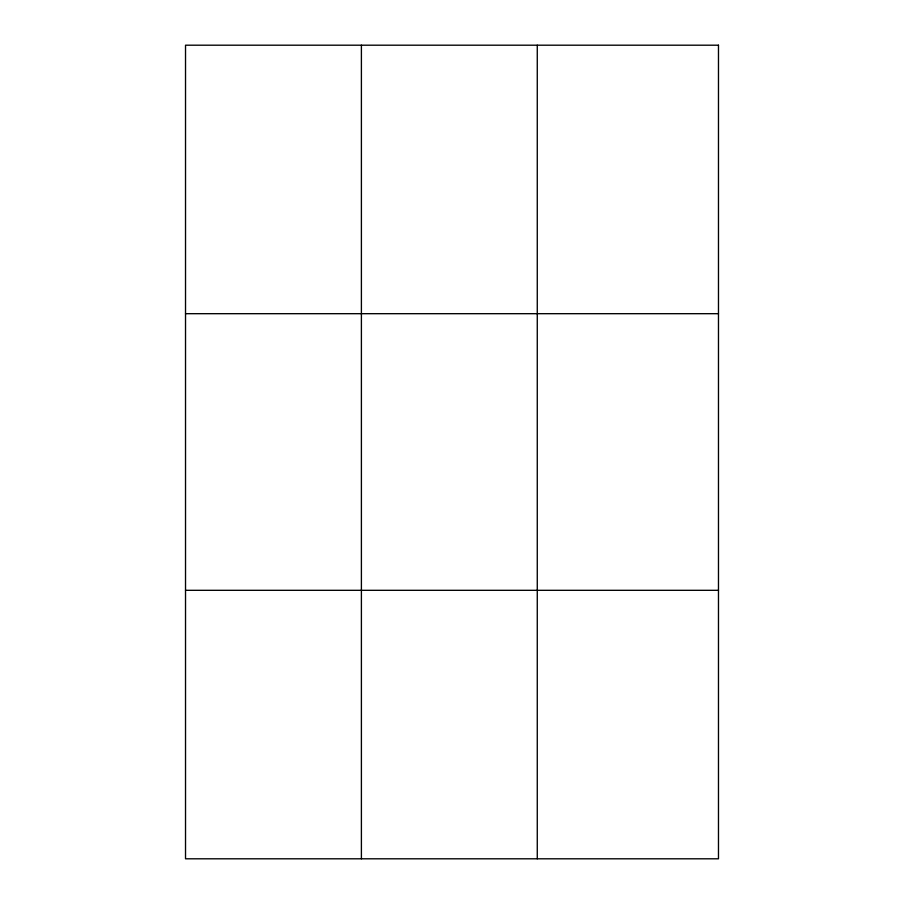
<?xml version="1.0" encoding="UTF-8"?>
<svg xmlns="http://www.w3.org/2000/svg" width="904" height="904" viewBox="0 0 904 904"><rect width="100%" height="100%" fill="white"/><g stroke="black" fill="none" stroke-linecap="round" stroke-linejoin="round"><path stroke-width="1.36" d="M361.397 45.2L361.397 858.8M537.27 45.2L537.27 858.8M185.523 313.688L718.477 313.688M185.523 590.312L718.477 590.312M718.477 45.2L718.477 858.8L185.523 858.8L185.523 45.2L718.477 45.2"/></g></svg>
